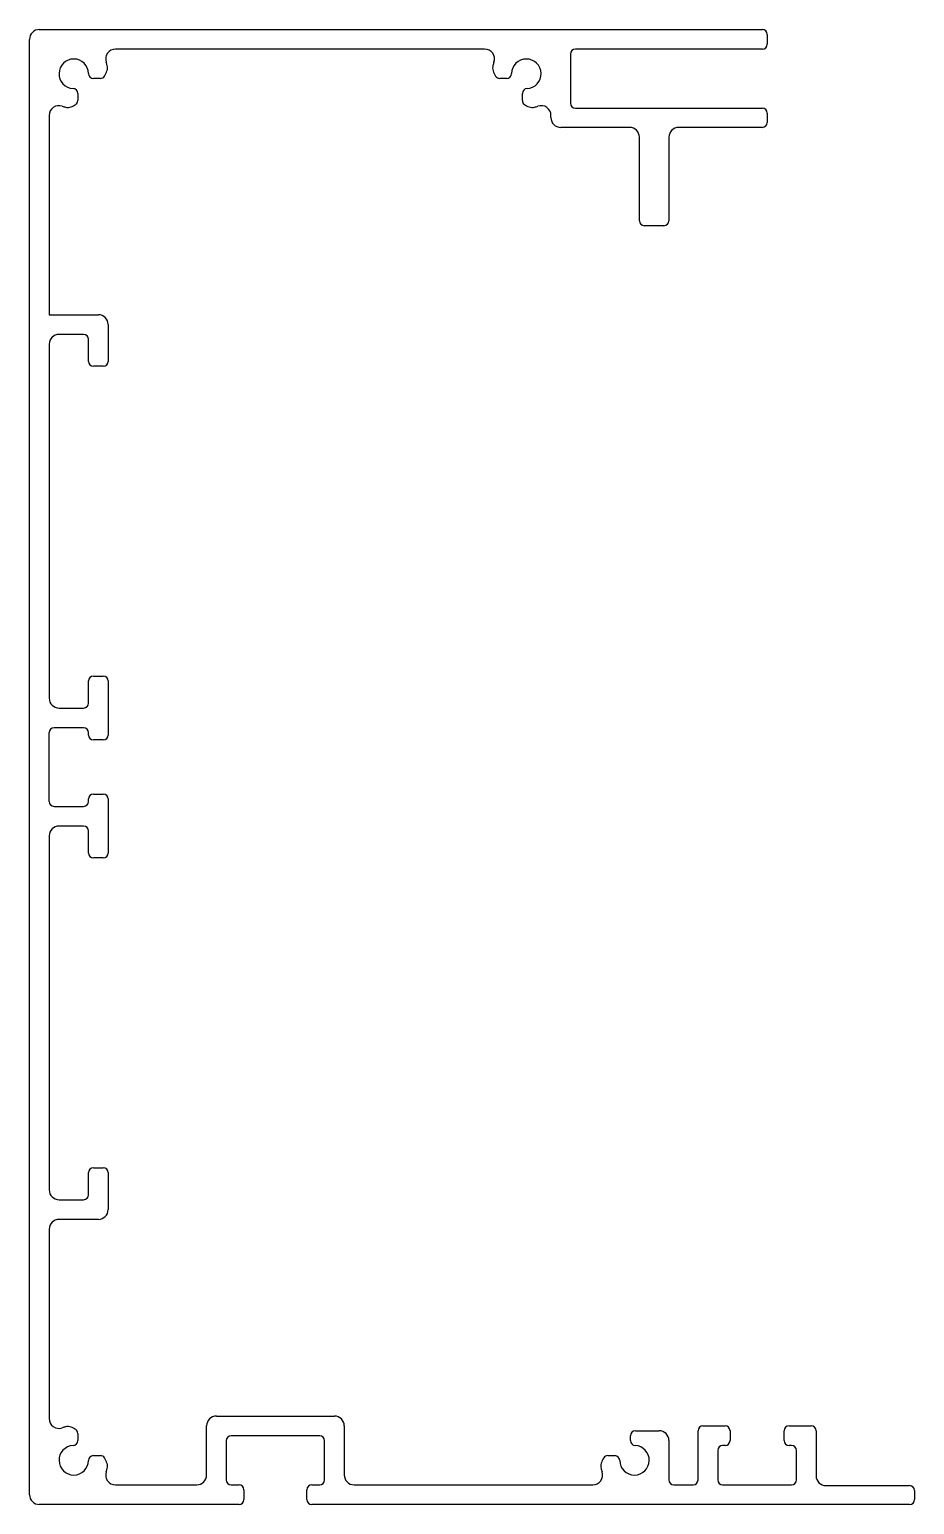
# Model space of a CAD drawing. Extents: x 603 to 693, y 302 to 452.
import ezdxf

# ---------------------------------------------------------------- set-up
doc = ezdxf.new("R2010")
doc.units = 0
doc.layers.get('0').update_dxf_attribs({"linetype": 'CONTINUOUS'})

msp = doc.modelspace()

# ---------------------------------------------------------------- linework, layer by layer
for p, q in [((603.94, 451.62), (677.44, 451.62)), ((602.94, 302.62), (602.94, 450.62)), ((677.94, 451.12), (677.94, 450.12)), ((649.21, 449.62), (611.68, 449.62)), ((657.94, 449.12), (657.94, 444.12)), ((677.44, 449.62), (658.44, 449.62)), ((610.15, 446.65), (609.44, 446.65)), ((651.45, 446.65), (650.74, 446.65)), ((607.85, 445.12), (607.85, 444.39)), ((653.04, 444.39), (653.04, 445.12)), ((604.94, 442.88), (604.94, 422.62)), ((655.95, 442.67), (655.95, 442.88)), ((658.44, 443.62), (677.44, 443.62)), ((677.94, 443.12), (677.94, 442.17)), ((663.94, 441.67), (656.95, 441.67)), ((677.44, 441.67), (668.94, 441.67)), ((664.94, 432.17), (664.94, 440.67)), ((667.94, 440.67), (667.94, 432.17)), ((667.44, 431.67), (665.44, 431.67)), ((604.94, 422.62), (609.94, 422.62)), ((610.94, 421.62), (610.94, 417.87)), ((608.44, 420.62), (605.94, 420.62)), ((608.94, 417.87), (608.94, 420.12)), ((604.94, 419.62), (604.94, 383.62)), ((610.44, 417.37), (609.44, 417.37)), ((609.44, 385.87), (610.44, 385.87)), ((608.94, 383.12), (608.94, 385.37)), ((610.94, 385.37), (610.94, 382.62)), ((605.94, 382.62), (608.44, 382.62)), ((610.94, 382.62), (610.94, 379.87)), ((604.94, 373.12), (604.94, 380.12)), ((608.44, 380.62), (605.44, 380.62)), ((608.94, 379.87), (608.94, 380.12)), ((610.44, 379.37), (609.44, 379.37)), ((609.44, 373.87), (610.44, 373.87)), ((605.44, 372.62), (608.44, 372.62)), ((608.94, 373.12), (608.94, 373.37)), ((610.94, 373.37), (610.94, 370.62)), ((608.44, 370.62), (605.94, 370.62)), ((610.94, 370.62), (610.94, 367.87)), ((604.94, 369.62), (604.94, 333.62)), ((608.94, 367.87), (608.94, 370.12)), ((610.44, 367.37), (609.44, 367.37)), ((608.94, 333.12), (608.94, 335.37)), ((609.44, 335.87), (610.44, 335.87)), ((610.94, 335.37), (610.94, 331.62)), ((605.94, 332.62), (608.44, 332.62)), ((609.94, 330.62), (605.94, 330.62)), ((604.94, 329.62), (604.94, 310.36)), ((621.94, 310.62), (633.94, 310.62)), ((620.94, 304.62), (620.94, 309.62)), ((634.94, 309.62), (634.94, 304.62)), ((664.53, 309.12), (666.94, 309.12)), ((670.9, 304.12), (670.9, 309.12)), ((671.4, 309.62), (673.65, 309.62)), ((674.15, 309.12), (674.15, 308.12)), ((679.65, 308.12), (679.65, 309.12)), ((680.15, 309.62), (682.4, 309.62)), ((682.9, 309.12), (682.9, 304.54)), ((607.85, 308.85), (607.85, 308.12)), ((622.94, 308.12), (622.94, 304.12)), ((632.44, 308.62), (623.44, 308.62)), ((632.94, 304.12), (632.94, 308.12)), ((664.03, 308.12), (664.03, 308.62)), ((667.94, 308.12), (667.94, 304.12)), ((673.65, 307.62), (673.4, 307.62)), ((680.4, 307.62), (680.15, 307.62)), ((609.44, 306.59), (610.15, 306.59)), ((661.73, 306.59), (662.44, 306.59)), ((672.9, 307.12), (672.9, 304.12)), ((680.9, 304.12), (680.9, 307.12)), ((611.68, 303.62), (619.94, 303.62)), ((623.44, 303.62), (624.24, 303.62)), ((624.74, 303.12), (624.74, 302.12)), ((631.14, 302.12), (631.14, 303.12)), ((631.64, 303.62), (632.44, 303.62)), ((635.94, 303.62), (660.2, 303.62)), ((668.44, 303.62), (670.4, 303.62)), ((673.4, 303.62), (680.4, 303.62)), ((683.9, 303.54), (692.4, 303.54)), ((692.9, 303.04), (692.9, 302.12)), ((624.24, 301.62), (603.94, 301.62)), ((692.4, 301.62), (631.64, 301.62))]:
    msp.add_line(p, q)
for centre, radius, start, end in [((603.94, 450.62), 1, 90, 180), ((677.44, 451.12), 0.5, 0, 90), ((677.44, 450.12), 0.5, 270, 0), ((607.44, 447.12), 1.5, 0.8962, 267.4108), ((611.68, 448.62), 1, 90, 199.4712), ((649.21, 448.62), 1, 340.5288, 90), ((653.45, 447.12), 1.5, 272.5892, 179.1038), ((658.44, 449.12), 0.5, 90, 180), ((609.44, 447.15), 0.5, 180.8962, 270), ((608.72, 448.08), 2.2, 326.993, 342.4948), ((607.44, 447.12), 3.5, 13.8214, 19.4712), ((609.87, 447.72), 1, 342.4948, 13.8214), ((651.02, 447.72), 1, 166.1786, 197.5052), ((653.45, 447.12), 3.5, 160.5288, 166.1786), ((652.17, 448.08), 2.2, 197.5052, 213.007), ((651.45, 447.15), 0.5, 270, 359.1038), ((607.35, 445.12), 0.5, 360, 87.4108), ((610.15, 447.15), 0.5, 270, 326.993), ((650.74, 447.15), 0.5, 213.007, 270), ((653.54, 445.12), 0.5, 92.5892, 180), ((607.35, 444.39), 0.5, 305.5546, 0), ((653.54, 444.39), 0.5, 180, 234.4454), ((658.44, 444.12), 0.5, 180, 270), ((605.94, 442.88), 1, 70.5288, 180), ((607.44, 447.12), 3.5, 250.5288, 256.2524), ((606.85, 444.69), 1, 256.2524, 288.7381), ((606.58, 445.47), 1.82, 288.7381, 305.5546), ((654.31, 445.47), 1.82, 234.4454, 251.2619), ((654.05, 444.69), 1, 251.2619, 283.7476), ((653.45, 447.12), 3.5, 283.7476, 289.4712), ((654.95, 442.88), 1, 0, 109.4712), ((656.95, 442.67), 1, 180, 270), ((677.44, 443.12), 0.5, 0, 90), ((663.94, 440.67), 1, 0, 90), ((668.94, 440.67), 1, 90, 180), ((677.44, 442.17), 0.5, 270, 0), ((665.44, 432.17), 0.5, 180, 270), ((667.44, 432.17), 0.5, 270, 0), ((609.94, 421.62), 1, 0, 90), ((605.94, 419.62), 1, 90, 180), ((608.44, 420.12), 0.5, 0, 90), ((609.44, 417.87), 0.5, 180, 270), ((610.44, 417.87), 0.5, 270, 0), ((609.44, 385.37), 0.5, 90, 180), ((610.44, 385.37), 0.5, 0, 90), ((605.94, 383.62), 1, 180, 270), ((608.44, 383.12), 0.5, 270, 0), ((605.44, 380.12), 0.5, 90, 180), ((608.44, 380.12), 0.5, 0, 90), ((609.44, 379.87), 0.5, 180, 270), ((610.44, 379.87), 0.5, 270, 0), ((609.44, 373.37), 0.5, 90, 180), ((610.44, 373.37), 0.5, 0, 90), ((605.44, 373.12), 0.5, 180, 270), ((608.44, 373.12), 0.5, 270, 0), ((605.94, 369.62), 1, 90, 180), ((608.44, 370.12), 0.5, 0, 90), ((609.44, 367.87), 0.5, 180, 270), ((610.44, 367.87), 0.5, 270, 0), ((609.44, 335.37), 0.5, 90, 180), ((610.44, 335.37), 0.5, 0, 90), ((605.94, 333.62), 1, 180, 270), ((608.44, 333.12), 0.5, 270, 0), ((609.94, 331.62), 1, 270, 0), ((605.94, 329.62), 1, 90, 180), ((621.94, 309.62), 1, 90, 180), ((633.94, 309.62), 1, 0, 90), ((605.94, 310.36), 1, 180, 289.4712), ((607.44, 306.12), 3.5, 103.7476, 109.4712), ((606.85, 308.55), 1, 71.2619, 103.7476), ((606.58, 307.77), 1.82, 54.4454, 71.2619), ((607.35, 308.85), 0.5, 360, 54.4454), ((664.53, 308.62), 0.5, 90, 180), ((666.94, 308.12), 1, 360, 90), ((671.4, 309.12), 0.5, 90, 180), ((673.65, 309.12), 0.5, 0, 90), ((680.15, 309.12), 0.5, 90, 180), ((682.4, 309.12), 0.5, 0, 90), ((607.44, 306.12), 1.5, 92.5892, 359.1038), ((607.35, 308.12), 0.5, 272.5892, 0), ((623.44, 308.12), 0.5, 90, 180), ((632.44, 308.12), 0.5, 0, 90), ((664.44, 306.12), 1.5, 180.8962, 87.4108), ((664.53, 308.12), 0.5, 180, 267.4108), ((673.4, 307.12), 0.5, 90, 180), ((673.65, 308.12), 0.5, 270, 0), ((680.15, 308.12), 0.5, 180, 270), ((680.4, 307.12), 0.5, 0, 90), ((609.44, 306.09), 0.5, 90, 179.1038), ((610.15, 306.09), 0.5, 33.007, 90), ((608.72, 305.16), 2.2, 17.5052, 33.007), ((663.16, 305.16), 2.2, 146.993, 162.4948), ((661.73, 306.09), 0.5, 90, 146.993), ((662.44, 306.09), 0.5, 0.8962, 90), ((611.68, 304.62), 1, 160.5288, 270), ((607.44, 306.12), 3.5, 340.5288, 346.1786), ((609.87, 305.52), 1, 346.1786, 17.5052), ((619.94, 304.62), 1, 270, 360), ((635.94, 304.62), 1, 180, 270), ((660.2, 304.62), 1, 270, 19.4712), ((662.01, 305.52), 1, 162.4948, 193.8214), ((664.44, 306.12), 3.5, 193.8214, 199.4712), ((683.9, 304.54), 1, 180, 270), ((623.44, 304.12), 0.5, 180, 270), ((624.24, 303.12), 0.5, 0, 90), ((631.64, 303.12), 0.5, 90, 180), ((632.44, 304.12), 0.5, 270, 0), ((668.44, 304.12), 0.5, 180, 270), ((670.4, 304.12), 0.5, 270, 0), ((673.4, 304.12), 0.5, 180, 270), ((680.4, 304.12), 0.5, 270, 0), ((692.4, 303.04), 0.5, 0, 90), ((603.94, 302.62), 1, 180, 270), ((624.24, 302.12), 0.5, 270, 0), ((631.64, 302.12), 0.5, 180, 270), ((692.4, 302.12), 0.5, 270, 0)]:
    msp.add_arc(centre, radius, start, end)

doc.saveas('drawing.dxf')
